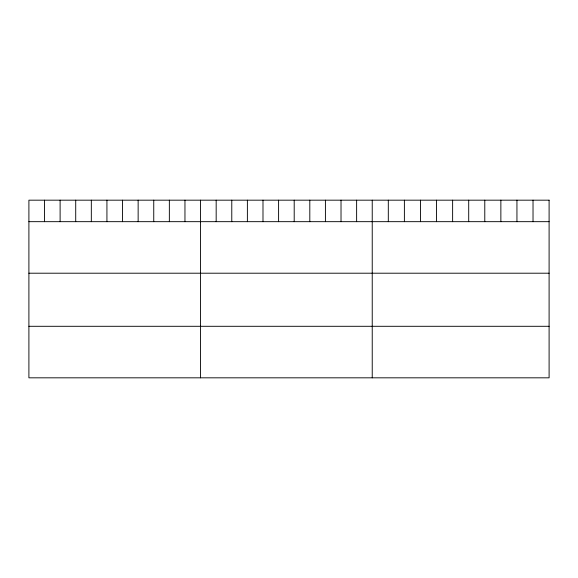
<?xml version="1.0" encoding="UTF-8"?>
<svg xmlns="http://www.w3.org/2000/svg" width="578" height="578" viewBox="0 0 578 578"><rect width="100%" height="100%" fill="white"/><g stroke="black" fill="none" stroke-linecap="round" stroke-linejoin="round"><path stroke-width="0.87" d="M28.9 221.67L549.1 221.67M28.9 273.206L549.1 273.206M28.9 326.295L549.1 326.295M533.024 200.176L533.024 221.67M516.942 200.176L516.942 221.67M500.866 200.176L500.866 221.67M484.783 200.176L484.783 221.67M468.707 200.176L468.707 221.67M452.625 200.176L452.625 221.67M436.549 200.176L436.549 221.67M420.466 200.176L420.466 221.67M404.39 200.176L404.39 221.67M388.308 200.176L388.308 221.67M372.232 200.176L372.232 377.824M356.626 200.176L356.626 221.67M341.02 200.176L341.02 221.67M325.414 200.176L325.414 221.67M309.808 200.176L309.808 221.67M294.202 200.176L294.202 221.67M278.596 200.176L278.596 221.67M262.99 200.176L262.99 221.67M247.384 200.176L247.384 221.67M231.778 200.176L231.778 221.67M216.172 200.176L216.172 221.67M200.566 200.176L200.566 377.824M184.96 200.176L184.96 221.67M169.354 200.176L169.354 221.67M153.748 200.176L153.748 221.67M138.142 200.176L138.142 221.67M122.536 200.176L122.536 221.67M106.93 200.176L106.93 221.67M91.324 200.176L91.324 221.67M75.718 200.176L75.718 221.67M60.112 200.176L60.112 221.67M44.506 200.176L44.506 221.67M549.1 200.176L28.9 200.176L28.9 377.824L549.1 377.824L549.1 200.176"/></g></svg>
